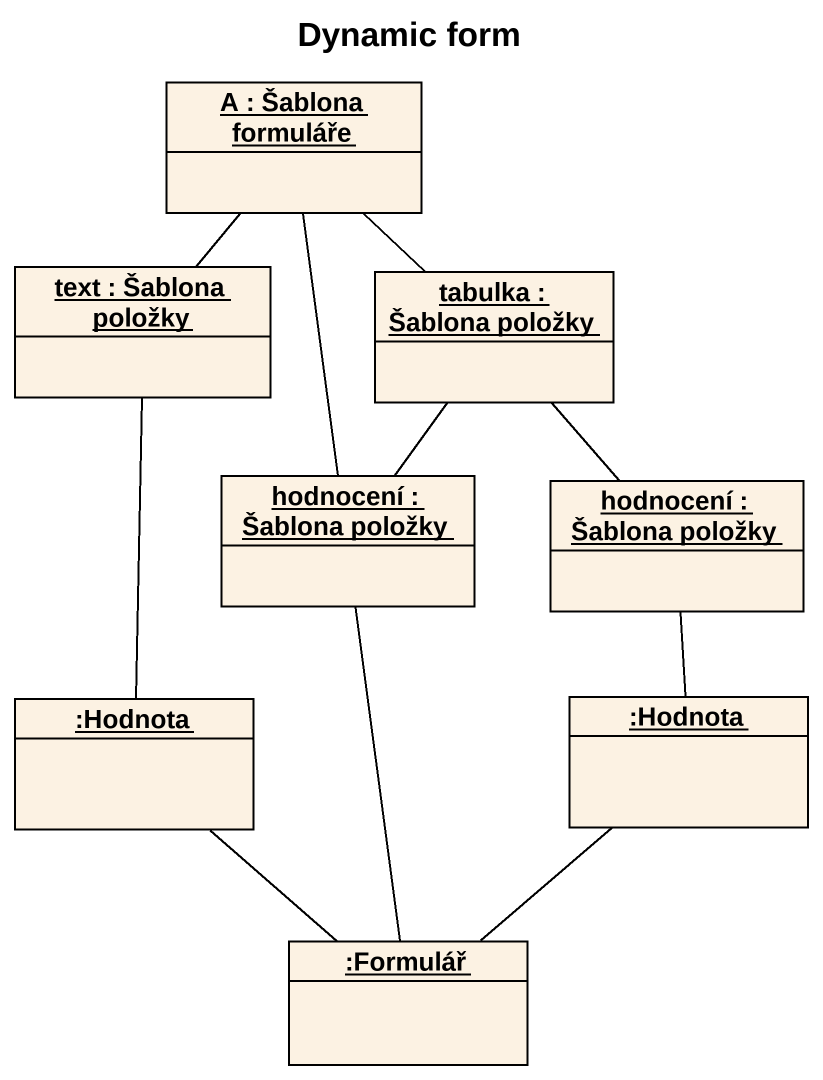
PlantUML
@startuml
title Dynamic form
hide circle
hide empty members
object "A : Šablona formuláře" as A
object "text : Šablona položky" as text
object "tabulka : Šablona položky" as tabulka
object "hodnocení : Šablona položky" as hodnocení
object "hodnocení : Šablona položky" as hodnocení_2
object ":Hodnota" as Hodnota
object ":Hodnota" as Hodnota_2
object ":Formulář" as Formulář
A -- Formulář
text -up- A
text -- Hodnota
tabulka -up- A
hodnocení -up- tabulka
hodnocení_2 -up- tabulka
hodnocení_2 -- Hodnota_2
Hodnota -- Formulář
Hodnota_2 -- Formulář
@enduml
